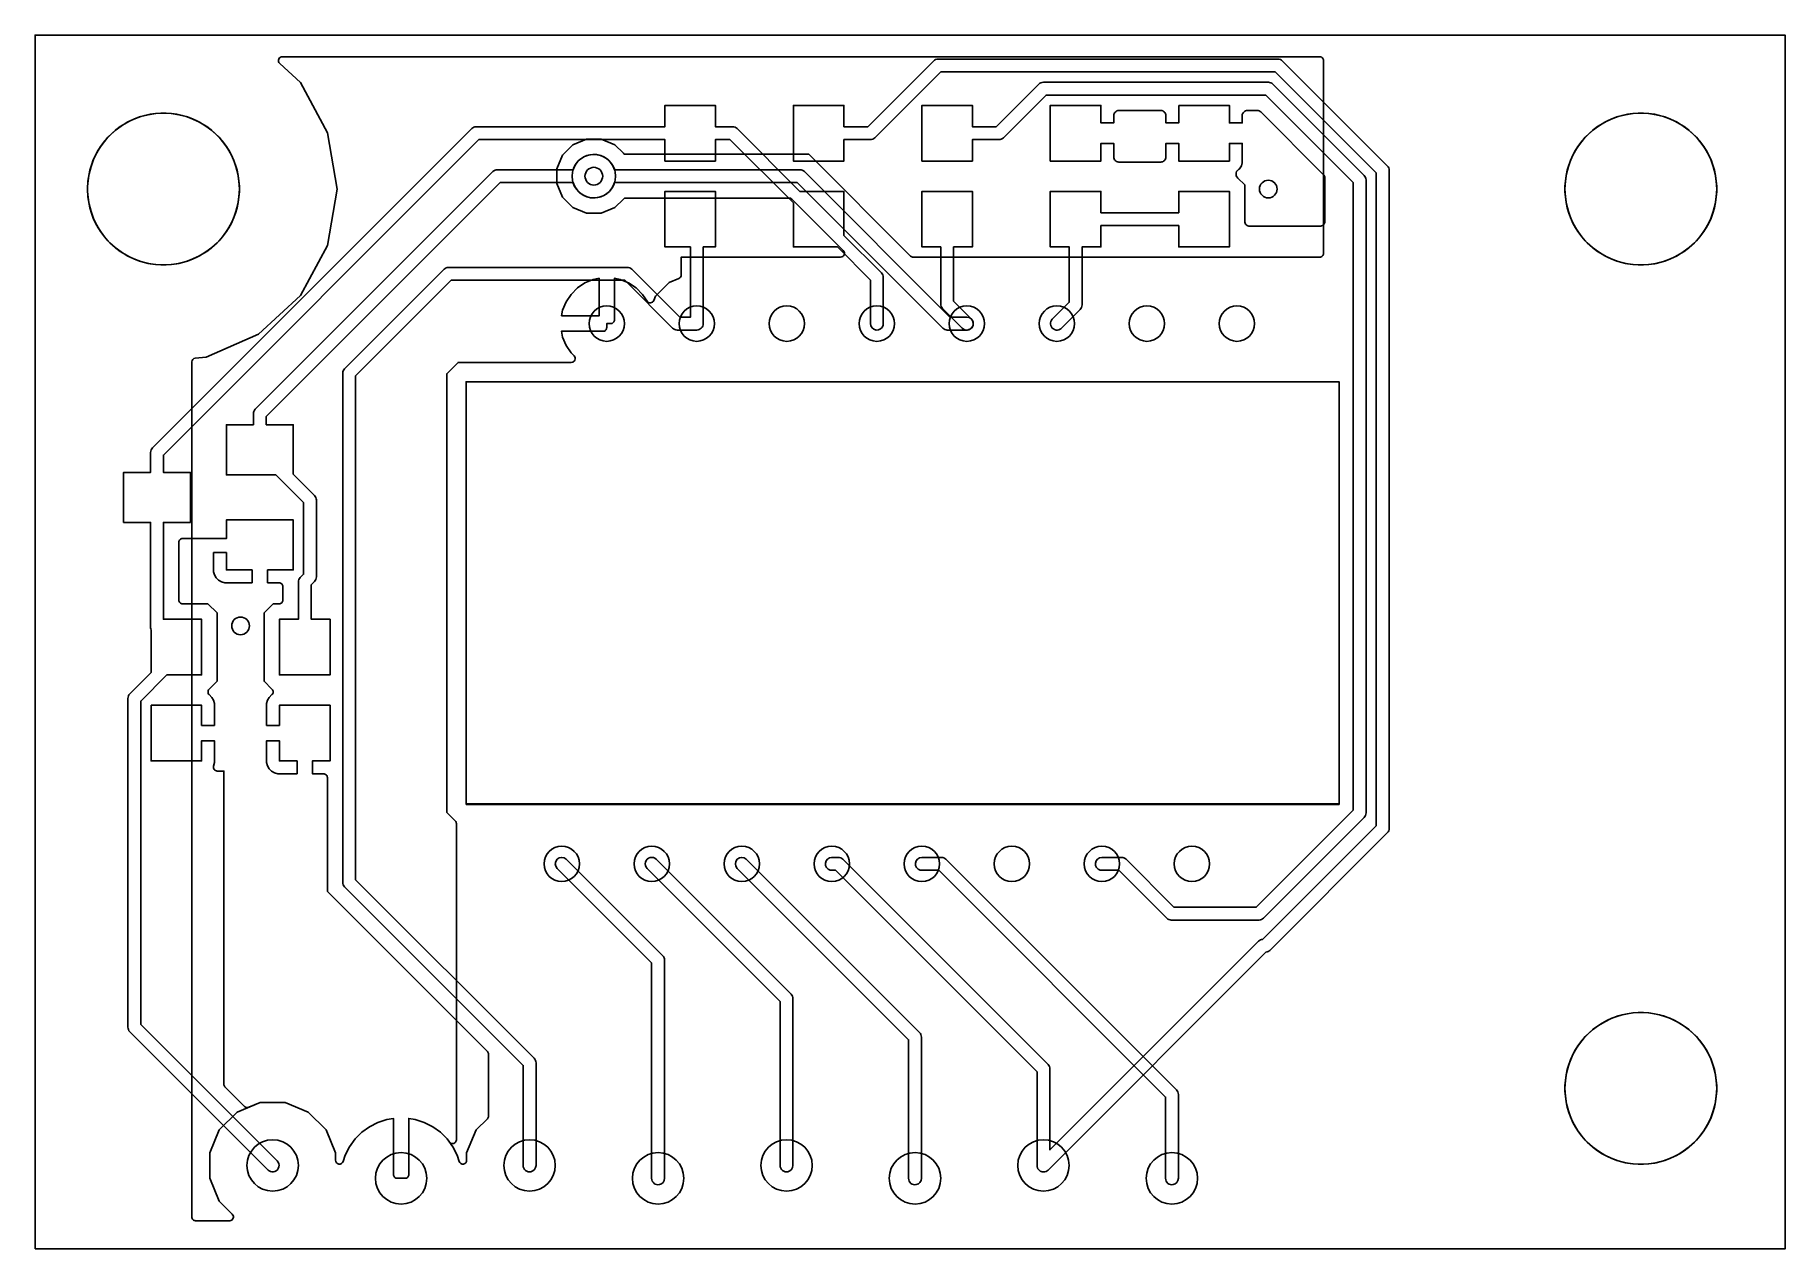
# Model space of a CAD drawing. Header units: millimetres. Extents: x 0 to 34.6, y 0 to 24.
import ezdxf

# ---------------------------------------------------------------- set-up
doc = ezdxf.new("R2010")
doc.units = ezdxf.units.MM

msp = doc.modelspace()

# ---------------------------------------------------------------- linework, layer by layer
at = {"layer": '16_copper'}
for points in [[(3.85, 0.559, 0.65476), (3.901, 0.689), (3.644, 0.946), (3.454, 1.403), (3.454, 1.899), (3.644, 2.356), (3.994, 2.706), (4.451, 2.896), (4.947, 2.896), (5.404, 2.706), (5.754, 2.356), (5.944, 1.899), (5.944, 1.754, 0.854084), (6.092, 1.731), (6.133, 1.855), (6.218, 2.023), (6.328, 2.175), (6.461, 2.308), (6.613, 2.418), (6.781, 2.503), (6.959, 2.561), (7.087, 2.582), (7.087, 1.473, 0.414214), (7.163, 1.397), (7.315, 1.397, 0.414214), (7.391, 1.473), (7.391, 2.582), (7.519, 2.561), (7.697, 2.503), (7.865, 2.418), (8.017, 2.308), (8.15, 2.175), (8.193, 2.114, 0.726536), (8.331, 2.159), (8.331, 8.41, 0.198912), (8.309, 8.464), (8.142, 8.631), (8.142, 17.303), (8.365, 17.526), (10.603, 17.526, 0.668189), (10.657, 17.656), (10.598, 17.715), (10.499, 17.864), (10.43, 18.029), (10.408, 18.142), (11.228, 18.142, 0.414214), (11.304, 18.218), (11.304, 18.294), (11.38, 18.294, 0.414214), (11.456, 18.37), (11.456, 19.19), (11.569, 19.168), (11.734, 19.099), (11.883, 19), (12.01, 18.873), (12.101, 18.737, 0.599386), (12.234, 18.751), (12.27, 18.838), (12.54, 19.108), (12.729, 19.186, 0.303351), (12.776, 19.256), (12.776, 19.609), (15.928, 19.609, 0.668179), (15.981, 19.739), (14.965, 20.755, 0.198912), (14.912, 20.777), (11.687, 20.777, 0.198912), (11.633, 20.755), (11.465, 20.587), (11.195, 20.475), (10.903, 20.475), (10.633, 20.587), (10.427, 20.793), (10.315, 21.063), (10.315, 21.355), (10.427, 21.625), (10.633, 21.831), (10.903, 21.943), (11.195, 21.943), (11.465, 21.831), (11.633, 21.663, 0.198912), (11.687, 21.641), (15.301, 21.641), (17.311, 19.631, 0.198912), (17.364, 19.609), (25.4, 19.609, 0.414214), (25.476, 19.685), (25.476, 23.495, 0.414214), (25.4, 23.571), (4.89, 23.571, 0.68323), (4.838, 23.439), (5.247, 23.062), (5.785, 22.069), (5.971, 20.955), (5.785, 19.841), (5.247, 18.848), (4.416, 18.083), (3.382, 17.629), (3.169, 17.612, 0.390197), (3.099, 17.536), (3.099, 0.635, 0.414214), (3.175, 0.559), (3.847, 0.559)], [(18.452, 18.17, 0.894758), (18.424, 18.421), (18.09, 18.421), (15.212, 21.299, 0.198912), (15.122, 21.336), (11.459, 21.336, 0.949323), (10.627, 21.125), (10.642, 21.071, 0.726831), (11.459, 21.082), (15.069, 21.082), (17.947, 18.204, 0.198912), (18.037, 18.167), (18.424, 18.167)], [(22.505, 1.273, 0.355417), (22.606, 1.397), (22.606, 3.056, 0.198912), (22.569, 3.146), (18.011, 7.704, 0.198912), (17.921, 7.741), (17.534, 7.741, 0.879449), (17.502, 7.491), (17.534, 7.487), (17.868, 7.487), (22.352, 3.003), (22.352, 1.397), (22.355, 1.369), (22.364, 1.342), (22.379, 1.319), (22.399, 1.298), (22.422, 1.283), (22.449, 1.274), (22.477, 1.27)]]:
    msp.add_lwpolyline(points, format="xyb", close=True, dxfattribs=at)
msp.add_lwpolyline([(10.408, 18.446), (10.43, 18.559), (10.499, 18.724), (10.598, 18.873), (10.725, 19), (10.874, 19.099), (11.039, 19.168), (11.152, 19.19), (11.152, 18.446)], close=True, dxfattribs=at)
at = {"layer": '1_copper'}
for points in [[(19.943, 1.525, 0.190068), (20.029, 1.561), (24.335, 5.867, 0.086326), (24.384, 5.882), (24.389, 5.884, 0.064137), (24.415, 5.904), (26.736, 8.225, 0.198912), (26.774, 8.315), (26.774, 21.325, 0.198912), (26.736, 21.415), (24.665, 23.486, 0.198912), (24.575, 23.523), (17.854, 23.523, 0.198912), (17.765, 23.486), (16.464, 22.186), (15.994, 22.186), (15.994, 22.609), (14.994, 22.609), (14.994, 21.509), (15.994, 21.509), (15.994, 21.932), (16.517, 21.932, 0.198912), (16.607, 21.969), (17.907, 23.269), (24.523, 23.269), (26.52, 21.272), (26.52, 8.368), (24.272, 6.121, 0.178977), (24.192, 6.084), (20.066, 1.958), (20.066, 3.556, 0.198912), (20.029, 3.646), (15.971, 7.704, 0.198912), (15.881, 7.741), (15.754, 7.741, 0.879449), (15.722, 7.491), (15.754, 7.487), (15.828, 7.487), (19.812, 3.503), (19.812, 1.651), (19.813, 1.645), (19.813, 1.638), (19.814, 1.631), (19.815, 1.623), (19.817, 1.617), (19.819, 1.611), (19.822, 1.604), (19.824, 1.596), (19.828, 1.591), (19.83, 1.585), (19.835, 1.579), (19.839, 1.573), (19.844, 1.568), (19.848, 1.563), (19.854, 1.558), (19.859, 1.552), (19.864, 1.549), (19.869, 1.545), (19.876, 1.541), (19.883, 1.537), (19.889, 1.535), (19.894, 1.532), (19.902, 1.53), (19.909, 1.528), (19.915, 1.527), (19.922, 1.525), (19.929, 1.525), (19.937, 1.524)], [(24.204, 6.503, 0.187839), (24.288, 6.539), (26.279, 8.53, 0.198912), (26.316, 8.62), (26.316, 21.136, 0.198912), (26.279, 21.225), (24.476, 23.029, 0.198912), (24.386, 23.066), (19.937, 23.066, 0.198912), (19.847, 23.029), (19.004, 22.186), (18.534, 22.186), (18.534, 22.609), (17.534, 22.609), (17.534, 21.509), (18.534, 21.509), (18.534, 21.932), (19.057, 21.932, 0.198912), (19.147, 21.969), (19.99, 22.812), (24.333, 22.812), (26.062, 21.083), (26.062, 8.673), (24.146, 6.756), (22.519, 6.756), (21.571, 7.704, 0.198912), (21.481, 7.741), (21.094, 7.741, 0.879449), (21.062, 7.491), (21.094, 7.487), (21.428, 7.487), (22.376, 6.539, 0.198912), (22.466, 6.502), (24.198, 6.502)], [(4.739, 1.531, 0.556683), (4.789, 1.741), (2.091, 4.439), (2.091, 10.833), (2.607, 11.349), (3.294, 11.349), (3.294, 12.449), (2.54, 12.449), (2.54, 14.364), (3.073, 14.364), (3.073, 15.354), (2.54, 15.354), (2.54, 15.695), (8.777, 21.932), (12.454, 21.932), (12.454, 21.509), (13.454, 21.509), (13.454, 21.932), (13.741, 21.932), (14.994, 20.679), (14.994, 19.809), (15.864, 19.809), (16.517, 19.156), (16.517, 18.294, 0.879449), (16.767, 18.262), (16.771, 18.294), (16.771, 19.209, 0.198912), (16.734, 19.299), (15.994, 20.039), (15.994, 20.909), (15.124, 20.909), (13.884, 22.149, 0.198912), (13.794, 22.186), (13.454, 22.186), (13.454, 22.609), (12.454, 22.609), (12.454, 22.186), (8.724, 22.186, 0.198912), (8.634, 22.149), (2.323, 15.838, 0.198912), (2.286, 15.748), (2.286, 15.354), (1.753, 15.354), (1.753, 14.364), (2.286, 14.364), (2.286, 12.28, 0.086957), (2.294, 12.237), (2.294, 11.396), (1.874, 10.976, 0.198912), (1.837, 10.886), (1.837, 4.386, 0.198912), (1.874, 4.296), (4.609, 1.561), (4.631, 1.544), (4.656, 1.531), (4.684, 1.525), (4.712, 1.525)], [(22.614, 22.609), (22.614, 22.262), (22.36, 22.262), (22.36, 22.406, 0.414214), (22.258, 22.507), (21.43, 22.507, 0.414214), (21.328, 22.406), (21.328, 22.262), (21.074, 22.262), (21.074, 22.609), (20.074, 22.609), (20.074, 21.509), (21.074, 21.509), (21.074, 21.856), (21.328, 21.856), (21.328, 21.59, 0.414214), (21.43, 21.488), (22.258, 21.488, 0.414214), (22.36, 21.59), (22.36, 21.856), (22.614, 21.856), (22.614, 21.509), (23.614, 21.509), (23.614, 21.856), (23.868, 21.856), (23.868, 21.476), (23.851, 21.411), (23.817, 21.353, 0.558836), (23.781, 21.173), (23.919, 21.035), (23.919, 20.32, 0.414214), (24.02, 20.218), (25.4, 20.218, 0.414214), (25.502, 20.32), (25.502, 21.171, 0.198912), (25.472, 21.242), (24.237, 22.478, 0.198912), (24.165, 22.507), (23.97, 22.507, 0.414214), (23.868, 22.406), (23.868, 22.262), (23.614, 22.262), (23.614, 22.609)], [(5.834, 12.449), (5.461, 12.449), (5.461, 13.133), (5.525, 13.197, 0.198912), (5.563, 13.287), (5.563, 14.808, 0.198912), (5.525, 14.898), (5.105, 15.318), (5.105, 16.294), (4.572, 16.294), (4.572, 16.457), (9.197, 21.082), (10.639, 21.082, 0.949323), (11.471, 21.293), (11.456, 21.347, 0.726831), (10.639, 21.336), (9.144, 21.336, 0.198912), (9.054, 21.299), (4.355, 16.6, 0.198912), (4.318, 16.51), (4.318, 16.294), (3.785, 16.294), (3.785, 15.304), (4.761, 15.304), (5.309, 14.756), (5.309, 13.34), (5.244, 13.275, 0.198912), (5.207, 13.186), (5.207, 12.449), (4.834, 12.449), (4.834, 11.349), (5.834, 11.349)], [(9.805, 1.527, 0.355417), (9.906, 1.651), (9.906, 3.681, 0.198912), (9.869, 3.771), (6.339, 7.301), (6.339, 17.261), (8.23, 19.152), (11.659, 19.152), (12.607, 18.204, 0.198912), (12.697, 18.167), (13.084, 18.167, 0.414214), (13.211, 18.294), (13.211, 19.809), (13.454, 19.809), (13.454, 20.909), (12.454, 20.909), (12.454, 19.809), (12.957, 19.809), (12.957, 18.421), (12.75, 18.421), (11.802, 19.369, 0.198912), (11.712, 19.406), (8.177, 19.406, 0.198912), (8.087, 19.369), (6.122, 17.403, 0.198912), (6.085, 17.313), (6.085, 7.248, 0.198912), (6.122, 7.159), (9.652, 3.628), (9.652, 1.651), (9.655, 1.623), (9.664, 1.596), (9.679, 1.573), (9.699, 1.552), (9.723, 1.537), (9.749, 1.528), (9.777, 1.524)], [(18.464, 18.174, 0.556683), (18.514, 18.384), (18.161, 18.737), (18.161, 19.809), (18.534, 19.809), (18.534, 20.909), (17.534, 20.909), (17.534, 19.809), (17.907, 19.809), (17.907, 18.684, 0.198912), (17.944, 18.594), (18.334, 18.204), (18.356, 18.187), (18.381, 18.174), (18.409, 18.168), (18.437, 18.168)], [(20.242, 18.173, 0.120111), (20.294, 18.204), (20.664, 18.574, 0.198912), (20.701, 18.664), (20.701, 19.809), (21.074, 19.809), (21.074, 20.232), (22.614, 20.232), (22.614, 19.809), (23.614, 19.809), (23.614, 20.909), (22.614, 20.909), (22.614, 20.486), (21.074, 20.486), (21.074, 20.909), (20.074, 20.909), (20.074, 19.809), (20.447, 19.809), (20.447, 18.717), (20.114, 18.384), (20.097, 18.362), (20.084, 18.337), (20.078, 18.309), (20.078, 18.281), (20.084, 18.254), (20.095, 18.228), (20.113, 18.206), (20.134, 18.188), (20.159, 18.175), (20.187, 18.168), (20.215, 18.167)], [(2.294, 10.749), (2.294, 9.649), (3.294, 9.649), (3.294, 10.047), (3.548, 10.047), (3.548, 9.616), (3.529, 9.545, 0.493145), (3.603, 9.449), (3.734, 9.449), (3.734, 3.258, 0.198912), (3.756, 3.205), (4.142, 2.818, 0.303343), (4.225, 2.802), (4.451, 2.896), (4.947, 2.896), (5.404, 2.706), (5.754, 2.356), (5.944, 1.899), (5.944, 1.754, 0.854084), (6.092, 1.731), (6.133, 1.855), (6.218, 2.023), (6.328, 2.175), (6.461, 2.308), (6.613, 2.418), (6.781, 2.503), (6.959, 2.561), (7.087, 2.582), (7.087, 1.473, 0.414214), (7.163, 1.397), (7.315, 1.397, 0.414214), (7.391, 1.473), (7.391, 2.582), (7.519, 2.561), (7.697, 2.503), (7.865, 2.418), (8.017, 2.308), (8.15, 2.175), (8.26, 2.023), (8.345, 1.855), (8.386, 1.731, 0.854101), (8.534, 1.754), (8.534, 1.899), (8.724, 2.356), (8.944, 2.576, 0.198912), (8.966, 2.63), (8.966, 3.852, 0.198912), (8.944, 3.905), (5.78, 7.07), (5.78, 9.319, 0.414214), (5.704, 9.395), (5.486, 9.395), (5.486, 9.649), (5.834, 9.649), (5.834, 10.749), (4.834, 10.749), (4.834, 10.351), (4.58, 10.351), (4.58, 10.782), (4.597, 10.847), (4.631, 10.905), (4.685, 10.959, 0.414214), (4.685, 11.067), (4.529, 11.223), (4.529, 12.575), (4.708, 12.754), (4.826, 12.754, 0.414214), (4.902, 12.83), (4.902, 13.094, 0.414214), (4.826, 13.17), (4.597, 13.17), (4.597, 13.424), (5.105, 13.424), (5.105, 14.415), (3.785, 14.415), (3.785, 14.046), (2.921, 14.046, 0.414214), (2.845, 13.97), (2.845, 12.83, 0.414214), (2.921, 12.754), (3.42, 12.754), (3.599, 12.575), (3.599, 11.223), (3.443, 11.067, 0.414214), (3.443, 10.959), (3.497, 10.905), (3.531, 10.847), (3.548, 10.782), (3.548, 10.351), (3.294, 10.351), (3.294, 10.749)], [(12.345, 1.273, 0.355417), (12.446, 1.397), (12.446, 5.709, 0.198912), (12.409, 5.799), (10.504, 7.704, 1), (10.324, 7.524), (12.192, 5.656), (12.192, 1.397), (12.195, 1.369), (12.204, 1.342), (12.219, 1.319), (12.239, 1.298), (12.263, 1.283), (12.289, 1.274), (12.317, 1.27)], [(14.885, 1.527, 0.355417), (14.986, 1.651), (14.986, 4.949, 0.198912), (14.949, 5.039), (12.284, 7.704, 1), (12.104, 7.524), (14.732, 4.896), (14.732, 1.651), (14.735, 1.623), (14.744, 1.596), (14.759, 1.573), (14.779, 1.552), (14.803, 1.537), (14.829, 1.528), (14.857, 1.524)], [(17.425, 1.273, 0.355417), (17.526, 1.397), (17.526, 4.189, 0.198912), (17.489, 4.279), (14.064, 7.704, 1), (13.884, 7.524), (17.272, 4.136), (17.272, 1.397), (17.275, 1.369), (17.284, 1.342), (17.299, 1.319), (17.319, 1.298), (17.343, 1.283), (17.369, 1.274), (17.397, 1.27)]]:
    msp.add_lwpolyline(points, format="xyb", close=True, dxfattribs=at)
for points in [[(3.751, 13.17), (3.687, 13.187), (3.629, 13.221), (3.581, 13.268), (3.548, 13.326), (3.531, 13.39), (3.531, 13.767), (3.785, 13.767), (3.785, 13.424), (4.293, 13.424), (4.293, 13.17)], [(4.801, 9.395), (4.736, 9.412), (4.678, 9.446), (4.631, 9.493), (4.597, 9.551), (4.58, 9.616), (4.58, 10.047), (4.834, 10.047), (4.834, 9.649), (5.182, 9.649), (5.182, 9.395)]]:
    msp.add_lwpolyline(points, close=True, dxfattribs=at)
at = {"layer": 'drills_NPTH'}
for centre in [(2.54, 20.955), (31.75, 20.955), (31.75, 3.175)]:
    msp.add_circle(centre, 1.5, dxfattribs=at)
at = {"layer": 'drills_PTH'}
for centre, radius in [((11.304, 18.294), 0.35), ((13.084, 18.294), 0.35), ((14.864, 18.294), 0.35), ((16.644, 18.294), 0.35), ((18.424, 18.294), 0.35), ((20.204, 18.294), 0.35), ((21.984, 18.294), 0.35), ((23.764, 18.294), 0.35), ((10.414, 7.614), 0.35), ((12.194, 7.614), 0.35), ((13.974, 7.614), 0.35), ((15.754, 7.614), 0.35), ((17.534, 7.614), 0.35), ((19.314, 7.614), 0.35), ((21.094, 7.614), 0.35), ((22.874, 7.614), 0.35), ((4.699, 1.651), 0.508), ((9.779, 1.651), 0.508), ((14.859, 1.651), 0.508), ((19.939, 1.651), 0.508), ((7.239, 1.397), 0.508), ((12.319, 1.397), 0.508), ((17.399, 1.397), 0.508), ((22.479, 1.397), 0.508)]:
    msp.add_circle(centre, radius, dxfattribs=at)
at = {"layer": 'drills_via_1_16'}
for centre in [(11.049, 21.209), (24.384, 20.955), (4.064, 12.319)]:
    msp.add_circle(centre, 0.175, dxfattribs=at)
at = {"layer": 'holes'}
for points in [[(4.04, 20.901), (4.032, 20.795), (4.017, 20.689), (3.994, 20.584), (3.964, 20.481), (3.927, 20.381), (3.882, 20.283), (3.831, 20.189), (3.773, 20.099), (3.709, 20.013), (3.639, 19.932), (3.563, 19.856), (3.482, 19.786), (3.396, 19.722), (3.306, 19.664), (3.212, 19.613), (3.114, 19.568), (3.014, 19.531), (2.911, 19.501), (2.807, 19.478), (2.7, 19.463), (2.594, 19.455), (2.486, 19.455), (2.38, 19.463), (2.274, 19.478), (2.169, 19.501), (2.066, 19.531), (1.966, 19.568), (1.868, 19.613), (1.774, 19.664), (1.684, 19.722), (1.598, 19.786), (1.517, 19.856), (1.441, 19.932), (1.371, 20.013), (1.307, 20.099), (1.249, 20.189), (1.198, 20.283), (1.153, 20.381), (1.116, 20.481), (1.086, 20.584), (1.063, 20.689), (1.048, 20.795), (1.04, 20.901), (1.04, 21.009), (1.048, 21.115), (1.063, 21.222), (1.086, 21.326), (1.116, 21.429), (1.153, 21.529), (1.198, 21.627), (1.249, 21.721), (1.307, 21.811), (1.371, 21.897), (1.441, 21.978), (1.517, 22.054), (1.598, 22.124), (1.684, 22.188), (1.774, 22.246), (1.868, 22.297), (1.966, 22.342), (2.066, 22.379), (2.169, 22.409), (2.274, 22.432), (2.38, 22.447), (2.486, 22.455), (2.594, 22.455), (2.7, 22.447), (2.807, 22.432), (2.911, 22.409), (3.014, 22.379), (3.114, 22.342), (3.212, 22.297), (3.306, 22.246), (3.396, 22.188), (3.482, 22.124), (3.563, 22.054), (3.639, 21.978), (3.709, 21.897), (3.773, 21.811), (3.831, 21.721), (3.882, 21.627), (3.927, 21.529), (3.964, 21.429), (3.994, 21.326), (4.017, 21.222), (4.032, 21.115), (4.04, 21.009), (4.04, 20.901)], [(33.25, 20.901), (33.242, 20.795), (33.227, 20.689), (33.204, 20.584), (33.174, 20.481), (33.137, 20.381), (33.092, 20.283), (33.041, 20.189), (32.983, 20.099), (32.919, 20.013), (32.849, 19.932), (32.773, 19.856), (32.692, 19.786), (32.606, 19.722), (32.516, 19.664), (32.422, 19.613), (32.324, 19.568), (32.224, 19.531), (32.121, 19.501), (32.017, 19.478), (31.91, 19.463), (31.804, 19.455), (31.696, 19.455), (31.59, 19.463), (31.484, 19.478), (31.379, 19.501), (31.276, 19.531), (31.176, 19.568), (31.078, 19.613), (30.984, 19.664), (30.894, 19.722), (30.808, 19.786), (30.727, 19.856), (30.651, 19.932), (30.581, 20.013), (30.517, 20.099), (30.459, 20.189), (30.408, 20.283), (30.363, 20.381), (30.326, 20.481), (30.296, 20.584), (30.273, 20.689), (30.258, 20.795), (30.25, 20.901), (30.25, 21.009), (30.258, 21.115), (30.273, 21.222), (30.296, 21.326), (30.326, 21.429), (30.363, 21.529), (30.408, 21.627), (30.459, 21.721), (30.517, 21.811), (30.581, 21.897), (30.651, 21.978), (30.727, 22.054), (30.808, 22.124), (30.894, 22.188), (30.984, 22.246), (31.078, 22.297), (31.176, 22.342), (31.276, 22.379), (31.379, 22.409), (31.484, 22.432), (31.59, 22.447), (31.696, 22.455), (31.804, 22.455), (31.91, 22.447), (32.017, 22.432), (32.121, 22.409), (32.224, 22.379), (32.324, 22.342), (32.422, 22.297), (32.516, 22.246), (32.606, 22.188), (32.692, 22.124), (32.773, 22.054), (32.849, 21.978), (32.919, 21.897), (32.983, 21.811), (33.041, 21.721), (33.092, 21.627), (33.137, 21.529), (33.174, 21.429), (33.204, 21.326), (33.227, 21.222), (33.242, 21.115), (33.25, 21.009), (33.25, 20.901)], [(8.523, 8.799), (25.783, 8.799), (25.783, 17.145), (8.523, 17.145), (8.523, 8.799)], [(8.523, 8.788), (25.783, 8.788), (25.783, 17.145), (8.523, 17.145), (8.523, 8.788)], [(33.25, 3.121), (33.242, 3.015), (33.227, 2.909), (33.204, 2.804), (33.174, 2.701), (33.137, 2.601), (33.092, 2.503), (33.041, 2.409), (32.983, 2.319), (32.919, 2.233), (32.849, 2.152), (32.773, 2.076), (32.692, 2.006), (32.606, 1.942), (32.516, 1.884), (32.422, 1.833), (32.324, 1.788), (32.224, 1.751), (32.121, 1.721), (32.017, 1.698), (31.91, 1.683), (31.804, 1.675), (31.696, 1.675), (31.59, 1.683), (31.484, 1.698), (31.379, 1.721), (31.276, 1.751), (31.176, 1.788), (31.078, 1.833), (30.984, 1.884), (30.894, 1.942), (30.808, 2.006), (30.727, 2.076), (30.651, 2.152), (30.581, 2.233), (30.517, 2.319), (30.459, 2.409), (30.408, 2.503), (30.363, 2.601), (30.326, 2.701), (30.296, 2.804), (30.273, 2.909), (30.258, 3.015), (30.25, 3.121), (30.25, 3.229), (30.258, 3.335), (30.273, 3.442), (30.296, 3.546), (30.326, 3.649), (30.363, 3.749), (30.408, 3.847), (30.459, 3.941), (30.517, 4.031), (30.581, 4.117), (30.651, 4.198), (30.727, 4.274), (30.808, 4.344), (30.894, 4.408), (30.984, 4.466), (31.078, 4.517), (31.176, 4.562), (31.276, 4.599), (31.379, 4.629), (31.484, 4.652), (31.59, 4.667), (31.696, 4.675), (31.804, 4.675), (31.91, 4.667), (32.017, 4.652), (32.121, 4.629), (32.224, 4.599), (32.324, 4.562), (32.422, 4.517), (32.516, 4.466), (32.606, 4.408), (32.692, 4.344), (32.773, 4.274), (32.849, 4.198), (32.919, 4.117), (32.983, 4.031), (33.041, 3.941), (33.092, 3.847), (33.137, 3.749), (33.174, 3.649), (33.204, 3.546), (33.227, 3.442), (33.242, 3.335), (33.25, 3.229), (33.25, 3.121)]]:
    msp.add_lwpolyline(points, close=True, dxfattribs=at)
at = {"layer": 'outline'}
msp.add_lwpolyline([(0, 0), (34.6, 0), (34.6, 24), (0, 24), (0, 0)], close=True, dxfattribs=at)

doc.saveas('drawing.dxf')
